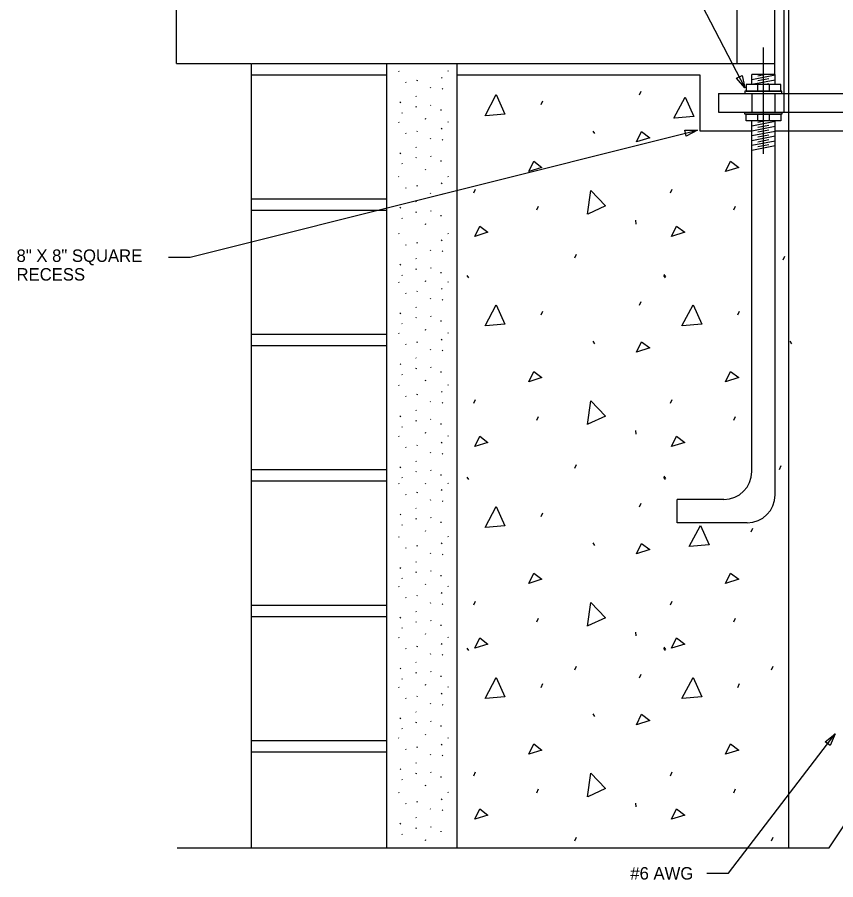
# Model space of a CAD drawing. Extents: x 10042 to 10284, y 10007 to 10187.
# Drawn here: x 10194.56 to 10238.35, y 10078.98 to 10125.15 of the extents above; entities that cross this region are included whole.
import ezdxf

# ---------------------------------------------------------------- set-up
doc = ezdxf.new("R2010")
doc.units = 0
doc.layers.add('Level 46', color=7, linetype='Continuous')
doc.layers.add('Level 6', color=7, linetype='Continuous')

msp = doc.modelspace()

# ---------------------------------------------------------------- linework, layer by layer
at = {"layer": 'Level 46'}
for p, q in [((10235.074, 10158.329), (10235.074, 10122.088)), ((10235.574, 10158.329), (10235.574, 10120.079)), ((10233.074, 10122.686), (10233.074, 10139.186)), ((10203.074, 10122.686), (10203.074, 10134.686)), ((10228.791, 10130.434), (10233.497, 10121.372)), ((10234.477, 10123.541), (10234.477, 10117.842)), ((10203.074, 10122.686), (10207.071, 10122.686)), ((10207.074, 10122.686), (10207.074, 10080.693)), ((10207.104, 10122.686), (10235.065, 10122.686)), ((10214.324, 10122.686), (10214.324, 10080.693)), ((10218.074, 10122.686), (10218.074, 10080.693)), ((10207.074, 10122.078), (10214.324, 10122.078)), ((10214.959, 10122.283), (10214.981, 10122.25)), ((10217.596, 10122.296), (10217.618, 10122.263)), ((10218.074, 10122.078), (10231.074, 10122.078)), ((10231.074, 10122.078), (10231.074, 10119.078)), ((10233.862, 10121.827), (10235.114, 10122.069)), ((10235.114, 10122.088), (10233.864, 10122.088)), ((10233.864, 10121.557), (10233.864, 10122.088)), ((10234.19, 10122.022), (10234.528, 10122.088)), ((10235.114, 10121.557), (10235.114, 10122.088)), ((10215.331, 10121.692), (10215.354, 10121.659)), ((10215.953, 10121.757), (10215.975, 10121.807)), ((10217.268, 10121.885), (10217.29, 10121.935)), ((10233.862, 10121.567), (10235.114, 10121.809)), ((10234.163, 10121.558), (10234.163, 10121.204)), ((10234.172, 10121.558), (10234.172, 10121.204)), ((10234.19, 10121.759), (10234.766, 10121.87)), ((10234.509, 10121.558), (10234.766, 10121.607)), ((10234.785, 10121.558), (10234.785, 10121.204)), ((10234.792, 10121.558), (10234.792, 10121.204)), ((10216.646, 10121.402), (10216.669, 10121.368)), ((10217.302, 10121.342), (10217.325, 10121.308)), ((10227.849, 10120.992), (10227.938, 10121.191)), ((10232.074, 10121.079), (10232.074, 10120.079)), ((10232.074, 10121.079), (10235.574, 10121.079)), ((10233.864, 10121.079), (10233.864, 10120.079)), ((10235.114, 10120.079), (10235.114, 10121.079)), ((10235.574, 10121.079), (10242.574, 10121.079)), ((10215.054, 10120.575), (10215.076, 10120.625)), ((10215.879, 10120.947), (10215.901, 10120.914)), ((10222.588, 10120.481), (10222.676, 10120.681)), ((10215.897, 10120.347), (10215.919, 10120.397)), ((10216.667, 10120.455), (10216.689, 10120.421)), ((10217.217, 10120.208), (10217.222, 10120.158)), ((10215.134, 10120.061), (10215.157, 10120.027)), ((10216.402, 10119.703), (10216.424, 10119.753)), ((10232.074, 10120.079), (10235.574, 10120.079)), ((10234.163, 10119.962), (10234.163, 10119.608)), ((10234.172, 10119.962), (10234.172, 10119.608)), ((10234.785, 10119.962), (10234.785, 10119.608)), ((10234.792, 10119.962), (10234.792, 10119.608)), ((10235.574, 10120.079), (10242.574, 10120.079)), ((10214.959, 10119.557), (10214.981, 10119.524)), ((10217.596, 10119.57), (10217.618, 10119.537)), ((10233.862, 10119.342), (10235.114, 10119.584)), ((10233.862, 10119.082), (10235.114, 10119.324)), ((10233.864, 10100.838), (10233.864, 10119.601)), ((10234.19, 10119.537), (10234.528, 10119.602)), ((10234.19, 10119.274), (10234.766, 10119.385)), ((10235.114, 10099.588), (10235.114, 10119.601)), ((10203.808, 10112.314), (10230.958, 10119.11)), ((10215.331, 10118.966), (10215.354, 10118.933)), ((10215.953, 10119.031), (10215.975, 10119.081)), ((10217.268, 10119.158), (10217.29, 10119.208)), ((10225.363, 10119.06), (10225.452, 10118.927)), ((10231.074, 10119.078), (10233.853, 10119.078)), ((10233.862, 10118.821), (10235.114, 10119.063)), ((10233.862, 10118.561), (10235.114, 10118.802)), ((10234.19, 10119.013), (10234.766, 10119.125)), ((10234.19, 10118.753), (10234.766, 10118.864)), ((10235.116, 10119.078), (10243.027, 10119.078)), ((10216.646, 10118.676), (10216.669, 10118.642)), ((10217.302, 10118.616), (10217.325, 10118.582)), ((10233.862, 10118.3), (10235.114, 10118.542)), ((10234.19, 10118.492), (10234.766, 10118.604)), ((10234.19, 10118.232), (10234.766, 10118.343)), ((10215.054, 10117.849), (10215.076, 10117.899)), ((10215.879, 10118.221), (10215.901, 10118.188)), ((10233.862, 10118.039), (10235.114, 10118.281)), ((10215.897, 10117.621), (10215.919, 10117.671)), ((10216.667, 10117.729), (10216.689, 10117.695)), ((10217.217, 10117.482), (10217.222, 10117.432)), ((10215.134, 10117.335), (10215.157, 10117.301)), ((10216.402, 10116.977), (10216.424, 10117.027)), ((10214.959, 10116.636), (10214.981, 10116.603)), ((10217.596, 10116.649), (10217.618, 10116.616)), ((10215.331, 10116.045), (10215.354, 10116.012)), ((10215.953, 10116.11), (10215.975, 10116.16)), ((10217.268, 10116.238), (10217.29, 10116.288)), ((10216.646, 10115.755), (10216.669, 10115.722)), ((10217.302, 10115.695), (10217.325, 10115.661)), ((10218.991, 10115.752), (10219.08, 10115.952)), ((10229.519, 10115.752), (10229.608, 10115.952)), ((10207.074, 10115.436), (10214.324, 10115.436)), ((10215.879, 10115.301), (10215.901, 10115.267)), ((10207.074, 10114.828), (10214.324, 10114.828)), ((10215.054, 10114.928), (10215.076, 10114.978)), ((10215.897, 10114.7), (10215.919, 10114.75)), ((10216.667, 10114.808), (10216.689, 10114.775)), ((10222.366, 10114.842), (10222.454, 10115.042)), ((10232.893, 10114.842), (10232.982, 10115.042)), ((10215.134, 10114.414), (10215.157, 10114.38)), ((10217.217, 10114.561), (10217.222, 10114.511)), ((10227.644, 10114.284), (10227.666, 10114.085)), ((10216.402, 10114.057), (10216.424, 10114.106)), ((10214.959, 10113.586), (10214.981, 10113.553)), ((10217.268, 10113.187), (10217.29, 10113.237)), ((10217.596, 10113.599), (10217.618, 10113.565)), ((10215.331, 10112.995), (10215.354, 10112.961)), ((10215.953, 10113.059), (10215.975, 10113.109)), ((10202.649, 10112.314), (10203.808, 10112.314)), ((10216.646, 10112.704), (10216.669, 10112.671)), ((10217.302, 10112.644), (10217.325, 10112.611)), ((10224.386, 10112.267), (10224.475, 10112.467)), ((10235.546, 10112.168), (10235.635, 10112.368)), ((10215.054, 10111.877), (10215.076, 10111.927)), ((10215.879, 10112.25), (10215.901, 10112.217)), ((10215.897, 10111.65), (10215.919, 10111.7)), ((10216.667, 10111.757), (10216.689, 10111.724)), ((10217.217, 10111.51), (10217.222, 10111.46)), ((10229.159, 10111.381), (10229.248, 10111.248)), ((10214.959, 10110.99), (10214.981, 10110.956)), ((10215.134, 10111.363), (10215.157, 10111.33)), ((10216.402, 10111.006), (10216.424, 10111.056)), ((10217.596, 10111.002), (10217.618, 10110.969)), ((10218.614, 10111.33), (10218.702, 10111.197)), ((10229.141, 10111.33), (10229.23, 10111.197)), ((10215.953, 10110.463), (10215.975, 10110.513)), ((10217.268, 10110.591), (10217.29, 10110.641)), ((10215.331, 10110.398), (10215.354, 10110.365)), ((10216.646, 10110.108), (10216.669, 10110.075)), ((10217.302, 10110.048), (10217.325, 10110.015)), ((10215.879, 10109.654), (10215.901, 10109.62)), ((10227.849, 10109.735), (10227.938, 10109.935)), ((10215.054, 10109.281), (10215.076, 10109.331)), ((10215.897, 10109.053), (10215.919, 10109.103)), ((10216.667, 10109.161), (10216.689, 10109.128)), ((10222.588, 10109.225), (10222.676, 10109.424)), ((10233.115, 10109.225), (10233.204, 10109.424)), ((10215.134, 10108.767), (10215.157, 10108.734)), ((10217.217, 10108.914), (10217.222, 10108.864)), ((10207.074, 10108.186), (10214.324, 10108.186)), ((10214.959, 10108.264), (10214.981, 10108.23)), ((10216.402, 10108.41), (10216.424, 10108.46)), ((10217.596, 10108.276), (10217.618, 10108.243)), ((10215.953, 10107.737), (10215.975, 10107.787)), ((10217.268, 10107.865), (10217.29, 10107.915)), ((10225.363, 10107.804), (10225.452, 10107.67)), ((10235.89, 10107.804), (10235.979, 10107.67)), ((10207.074, 10107.578), (10214.324, 10107.578)), ((10215.331, 10107.672), (10215.354, 10107.639)), ((10216.646, 10107.382), (10216.669, 10107.349)), ((10217.302, 10107.322), (10217.325, 10107.289)), ((10215.879, 10106.928), (10215.901, 10106.894)), ((10215.054, 10106.555), (10215.076, 10106.605)), ((10215.897, 10106.327), (10215.919, 10106.377)), ((10216.667, 10106.435), (10216.689, 10106.402)), ((10215.134, 10106.041), (10215.157, 10106.007)), ((10217.217, 10106.188), (10217.222, 10106.138)), ((10214.959, 10105.473), (10214.981, 10105.439)), ((10216.402, 10105.684), (10216.424, 10105.734)), ((10217.596, 10105.485), (10217.618, 10105.452)), ((10215.953, 10104.946), (10215.975, 10104.996)), ((10217.268, 10105.074), (10217.29, 10105.124)), ((10215.331, 10104.881), (10215.354, 10104.848)), ((10216.646, 10104.591), (10216.669, 10104.558)), ((10217.302, 10104.531), (10217.325, 10104.498)), ((10218.991, 10104.496), (10219.08, 10104.696)), ((10229.519, 10104.496), (10229.608, 10104.696)), ((10215.879, 10104.137), (10215.901, 10104.103)), ((10215.054, 10103.764), (10215.076, 10103.814)), ((10215.897, 10103.536), (10215.919, 10103.586)), ((10216.667, 10103.644), (10216.689, 10103.611)), ((10222.366, 10103.586), (10222.454, 10103.785)), ((10232.893, 10103.586), (10232.982, 10103.785)), ((10215.134, 10103.25), (10215.157, 10103.217)), ((10217.217, 10103.397), (10217.222, 10103.347)), ((10214.959, 10102.746), (10214.981, 10102.713)), ((10216.402, 10102.893), (10216.424, 10102.943)), ((10217.596, 10102.759), (10217.618, 10102.726)), ((10227.644, 10103.028), (10227.666, 10102.828)), ((10215.331, 10102.155), (10215.354, 10102.122)), ((10215.953, 10102.22), (10215.975, 10102.27)), ((10217.268, 10102.348), (10217.29, 10102.398)), ((10216.646, 10101.865), (10216.669, 10101.832)), ((10217.302, 10101.805), (10217.325, 10101.772)), ((10215.879, 10101.411), (10215.901, 10101.377)), ((10207.074, 10100.936), (10214.324, 10100.936)), ((10215.054, 10101.038), (10215.076, 10101.088)), ((10215.897, 10100.81), (10215.919, 10100.86)), ((10216.667, 10100.918), (10216.689, 10100.885)), ((10224.386, 10101.01), (10224.475, 10101.21)), ((10235.34, 10100.949), (10235.429, 10101.149)), ((10207.074, 10100.328), (10214.324, 10100.328)), ((10215.134, 10100.524), (10215.157, 10100.49)), ((10217.217, 10100.671), (10217.222, 10100.621)), ((10218.614, 10100.535), (10218.702, 10100.401)), ((10229.141, 10100.535), (10229.23, 10100.401)), ((10229.159, 10100.585), (10229.248, 10100.452)), ((10214.959, 10100.215), (10214.981, 10100.182)), ((10216.402, 10100.167), (10216.424, 10100.217)), ((10217.268, 10099.816), (10217.29, 10099.866)), ((10217.596, 10100.228), (10217.618, 10100.194)), ((10215.331, 10099.624), (10215.354, 10099.591)), ((10215.953, 10099.689), (10215.975, 10099.739)), ((10216.646, 10099.334), (10216.669, 10099.3)), ((10217.302, 10099.273), (10217.325, 10099.24)), ((10227.849, 10098.939), (10227.938, 10099.139)), ((10229.864, 10098.088), (10229.864, 10099.338)), ((10232.364, 10099.338), (10229.864, 10099.338)), ((10215.054, 10098.507), (10215.076, 10098.556)), ((10215.879, 10098.879), (10215.901, 10098.846)), ((10222.588, 10098.429), (10222.676, 10098.629)), ((10215.134, 10097.992), (10215.157, 10097.959)), ((10215.897, 10098.279), (10215.919, 10098.329)), ((10216.667, 10098.387), (10216.689, 10098.353)), ((10217.217, 10098.14), (10217.222, 10098.09)), ((10233.614, 10098.088), (10229.864, 10098.088)), ((10216.402, 10097.635), (10216.424, 10097.685)), ((10233.821, 10097.598), (10233.909, 10097.798)), ((10214.959, 10097.359), (10214.981, 10097.326)), ((10217.596, 10097.372), (10217.618, 10097.339)), ((10215.331, 10096.768), (10215.354, 10096.735)), ((10215.953, 10096.833), (10215.975, 10096.883)), ((10217.268, 10096.96), (10217.29, 10097.01)), ((10225.363, 10097.008), (10225.452, 10096.875)), ((10216.646, 10096.478), (10216.669, 10096.444)), ((10217.302, 10096.418), (10217.325, 10096.384)), ((10215.054, 10095.651), (10215.076, 10095.701)), ((10215.879, 10096.023), (10215.901, 10095.99)), ((10215.897, 10095.423), (10215.919, 10095.473)), ((10216.667, 10095.531), (10216.689, 10095.497)), ((10217.217, 10095.284), (10217.222, 10095.234)), ((10215.134, 10095.137), (10215.157, 10095.103)), ((10216.402, 10094.779), (10216.424, 10094.829)), ((10214.959, 10094.698), (10214.981, 10094.665)), ((10217.268, 10094.299), (10217.29, 10094.349)), ((10217.596, 10094.711), (10217.618, 10094.677)), ((10215.331, 10094.107), (10215.354, 10094.073)), ((10215.953, 10094.172), (10215.975, 10094.222)), ((10218.991, 10093.7), (10219.08, 10093.9)), ((10229.519, 10093.7), (10229.608, 10093.9)), ((10207.074, 10093.686), (10214.324, 10093.686)), ((10216.646, 10093.816), (10216.669, 10093.783)), ((10217.302, 10093.756), (10217.325, 10093.723)), ((10207.074, 10093.078), (10214.324, 10093.078)), ((10215.054, 10092.989), (10215.076, 10093.039)), ((10215.879, 10093.362), (10215.901, 10093.329)), ((10222.366, 10092.79), (10222.454, 10092.99)), ((10232.893, 10092.79), (10232.982, 10092.99)), ((10215.134, 10092.475), (10215.157, 10092.442)), ((10215.897, 10092.762), (10215.919, 10092.812)), ((10216.667, 10092.869), (10216.689, 10092.836)), ((10217.217, 10092.623), (10217.222, 10092.573)), ((10216.402, 10092.118), (10216.424, 10092.168)), ((10227.644, 10092.232), (10227.666, 10092.033)), ((10214.959, 10091.972), (10214.981, 10091.939)), ((10217.268, 10091.573), (10217.29, 10091.623)), ((10217.596, 10091.985), (10217.618, 10091.951)), ((10215.331, 10091.381), (10215.354, 10091.347)), ((10215.953, 10091.446), (10215.975, 10091.495)), ((10216.646, 10091.09), (10216.669, 10091.057)), ((10218.614, 10091.385), (10218.702, 10091.251)), ((10229.141, 10091.385), (10229.23, 10091.251)), ((10229.159, 10091.435), (10229.248, 10091.302)), ((10215.879, 10090.636), (10215.901, 10090.603)), ((10217.302, 10091.03), (10217.325, 10090.997)), ((10215.054, 10090.263), (10215.076, 10090.313)), ((10216.667, 10090.143), (10216.689, 10090.11)), ((10224.386, 10090.215), (10224.475, 10090.415)), ((10234.913, 10090.215), (10235.002, 10090.415)), ((10215.134, 10089.749), (10215.157, 10089.716)), ((10215.897, 10090.036), (10215.919, 10090.086)), ((10217.217, 10089.896), (10217.222, 10089.846)), ((10227.849, 10089.789), (10227.938, 10089.989)), ((10214.959, 10089.311), (10214.981, 10089.277)), ((10216.402, 10089.392), (10216.424, 10089.442)), ((10217.596, 10089.323), (10217.618, 10089.29)), ((10222.588, 10089.279), (10222.676, 10089.479)), ((10233.115, 10089.279), (10233.204, 10089.479)), ((10215.953, 10088.784), (10215.975, 10088.834)), ((10217.268, 10088.912), (10217.29, 10088.962)), ((10215.331, 10088.72), (10215.354, 10088.686)), ((10216.646, 10088.429), (10216.669, 10088.396)), ((10217.302, 10088.369), (10217.325, 10088.336)), ((10215.879, 10087.975), (10215.901, 10087.942)), ((10225.363, 10087.858), (10225.452, 10087.725)), ((10215.054, 10087.602), (10215.076, 10087.652)), ((10215.897, 10087.375), (10215.919, 10087.425)), ((10216.667, 10087.482), (10216.689, 10087.449)), ((10215.134, 10087.088), (10215.157, 10087.055)), ((10217.217, 10087.235), (10217.222, 10087.185)), ((10214.959, 10086.585), (10214.981, 10086.551)), ((10216.402, 10086.731), (10216.424, 10086.781)), ((10217.596, 10086.597), (10217.618, 10086.564)), ((10232.617, 10079.33), (10238.328, 10086.789)), ((10207.074, 10086.436), (10214.324, 10086.436)), ((10215.331, 10085.993), (10215.354, 10085.96)), ((10215.953, 10086.058), (10215.975, 10086.108)), ((10217.268, 10086.186), (10217.29, 10086.236)), ((10207.074, 10085.828), (10214.324, 10085.828)), ((10216.646, 10085.703), (10216.669, 10085.67)), ((10217.302, 10085.643), (10217.325, 10085.61)), ((10215.879, 10085.249), (10215.901, 10085.216)), ((10215.054, 10084.876), (10215.076, 10084.926)), ((10215.897, 10084.649), (10215.919, 10084.699)), ((10216.667, 10084.756), (10216.689, 10084.723)), ((10218.991, 10084.55), (10219.08, 10084.75)), ((10229.519, 10084.55), (10229.608, 10084.75)), ((10215.134, 10084.362), (10215.157, 10084.329)), ((10217.217, 10084.509), (10217.222, 10084.459)), ((10216.402, 10084.005), (10216.424, 10084.055)), ((10217.596, 10083.677), (10217.618, 10083.643)), ((10222.366, 10083.64), (10222.454, 10083.84)), ((10232.893, 10083.64), (10232.982, 10083.84)), ((10214.959, 10083.664), (10214.981, 10083.631)), ((10217.268, 10083.265), (10217.29, 10083.315)), ((10215.331, 10083.073), (10215.354, 10083.039)), ((10215.953, 10083.138), (10215.975, 10083.187)), ((10216.646, 10082.782), (10216.669, 10082.749)), ((10227.644, 10083.082), (10227.666, 10082.883)), ((10215.879, 10082.328), (10215.901, 10082.295)), ((10217.302, 10082.722), (10217.325, 10082.689)), ((10238.009, 10080.693), (10239.077, 10082.293)), ((10215.054, 10081.955), (10215.076, 10082.005)), ((10216.667, 10081.835), (10216.689, 10081.802)), ((10215.134, 10081.441), (10215.157, 10081.408)), ((10215.897, 10081.728), (10215.919, 10081.778)), ((10217.217, 10081.588), (10217.222, 10081.538)), ((10216.402, 10081.084), (10216.424, 10081.134)), ((10224.386, 10081.065), (10224.475, 10081.265)), ((10234.913, 10081.065), (10235.002, 10081.265)), ((10203.118, 10080.693), (10238.009, 10080.693)), ((10231.448, 10079.33), (10232.617, 10079.33))]:
    msp.add_line(p, q, dxfattribs=at)
for points in [[(10233.338, 10122.04), (10233.497, 10121.372), (10233.042, 10121.887)], [(10233.561, 10121.197), (10235.418, 10121.197), (10235.418, 10121.557), (10233.561, 10121.557)], [(10233.491, 10121.079), (10235.477, 10121.079), (10235.477, 10121.197), (10233.491, 10121.197)], [(10233.491, 10120.079), (10235.477, 10120.079), (10235.477, 10119.961), (10233.491, 10119.961)], [(10233.561, 10119.961), (10235.418, 10119.961), (10235.418, 10119.601), (10233.561, 10119.601)], [(10230.27, 10119.11), (10230.958, 10119.11), (10230.351, 10118.787)], [(10237.79, 10086.361), (10238.328, 10086.789), (10238.055, 10086.158)]]:
    msp.add_lwpolyline(points, close=True, dxfattribs=at)
for points in [[(10219.591, 10119.882), (10220.19, 10121.014), (10220.656, 10119.97), (10219.613, 10119.882)], [(10229.698, 10119.75), (10230.297, 10120.882), (10230.764, 10119.839), (10229.72, 10119.75)], [(10227.694, 10118.483), (10227.96, 10119.038), (10228.404, 10118.705), (10227.694, 10118.483)], [(10221.926, 10116.896), (10222.192, 10117.451), (10222.636, 10117.118), (10221.926, 10116.896)], [(10232.454, 10116.896), (10232.72, 10117.451), (10233.164, 10117.118), (10232.454, 10116.896)], [(10225.067, 10114.612), (10225.243, 10115.881), (10226.038, 10115.06), (10225.087, 10114.62)], [(10219.036, 10113.421), (10219.302, 10113.976), (10219.746, 10113.643), (10219.036, 10113.421)], [(10229.563, 10113.421), (10229.83, 10113.976), (10230.274, 10113.643), (10229.563, 10113.421)], [(10219.591, 10108.625), (10220.19, 10109.757), (10220.656, 10108.714), (10219.613, 10108.625)], [(10230.118, 10108.625), (10230.718, 10109.757), (10231.184, 10108.714), (10230.14, 10108.625)], [(10227.694, 10107.226), (10227.96, 10107.782), (10228.404, 10107.448), (10227.694, 10107.226)], [(10221.926, 10105.64), (10222.192, 10106.195), (10222.636, 10105.862), (10221.926, 10105.64)], [(10232.454, 10105.64), (10232.72, 10106.195), (10233.164, 10105.862), (10232.454, 10105.64)], [(10225.067, 10103.356), (10225.243, 10104.625), (10226.038, 10103.804), (10225.087, 10103.363)], [(10219.036, 10102.165), (10219.302, 10102.72), (10219.746, 10102.387), (10219.036, 10102.165)], [(10229.563, 10102.165), (10229.83, 10102.72), (10230.274, 10102.387), (10229.563, 10102.165)], [(10219.591, 10097.83), (10220.19, 10098.962), (10220.656, 10097.918), (10219.613, 10097.83)], [(10230.512, 10096.814), (10231.111, 10097.946), (10231.578, 10096.903), (10230.534, 10096.814)], [(10227.694, 10096.431), (10227.96, 10096.986), (10228.404, 10096.653), (10227.694, 10096.431)], [(10221.926, 10094.844), (10222.192, 10095.399), (10222.636, 10095.066), (10221.926, 10094.844)], [(10232.454, 10094.844), (10232.72, 10095.399), (10233.164, 10095.066), (10232.454, 10094.844)], [(10225.067, 10092.56), (10225.243, 10093.829), (10226.038, 10093.008), (10225.087, 10092.568)], [(10219.036, 10091.369), (10219.302, 10091.924), (10219.746, 10091.591), (10219.036, 10091.369)], [(10229.563, 10091.369), (10229.83, 10091.924), (10230.274, 10091.591), (10229.563, 10091.369)], [(10219.591, 10088.68), (10220.19, 10089.812), (10220.656, 10088.768), (10219.613, 10088.68)], [(10230.118, 10088.68), (10230.718, 10089.812), (10231.184, 10088.768), (10230.14, 10088.68)], [(10227.694, 10087.281), (10227.96, 10087.836), (10228.404, 10087.503), (10227.694, 10087.281)], [(10221.926, 10085.694), (10222.192, 10086.249), (10222.636, 10085.916), (10221.926, 10085.694)], [(10232.454, 10085.694), (10232.72, 10086.249), (10233.164, 10085.916), (10232.454, 10085.694)], [(10225.067, 10083.41), (10225.243, 10084.679), (10226.038, 10083.858), (10225.087, 10083.418)], [(10219.036, 10082.219), (10219.302, 10082.774), (10219.746, 10082.441), (10219.036, 10082.219)], [(10229.563, 10082.219), (10229.83, 10082.774), (10230.274, 10082.441), (10229.563, 10082.219)]]:
    msp.add_lwpolyline(points, dxfattribs=at)
for centre in [(10232.364, 10100.838), (10233.614, 10099.588)]:
    msp.add_arc(centre, 1.5, 270, 0, dxfattribs=at)
at = {"layer": 'Level 6'}
msp.add_line((10235.834, 10126.686), (10235.834, 10080.693), dxfattribs=at)

# ---------------------------------------------------------------- texts
at = {"layer": 'Level 46'}
for s, height, p in [('8" X 8" SQUARE', 0.66667, (10194.522, 10112.056)), ('RECESS', 0.6667, (10194.522, 10111.056)), ('#6 AWG', 0.6667, (10227.362, 10078.989))]:
    msp.add_text(s, height=height, dxfattribs=at).set_placement(p)

doc.saveas('drawing.dxf')
